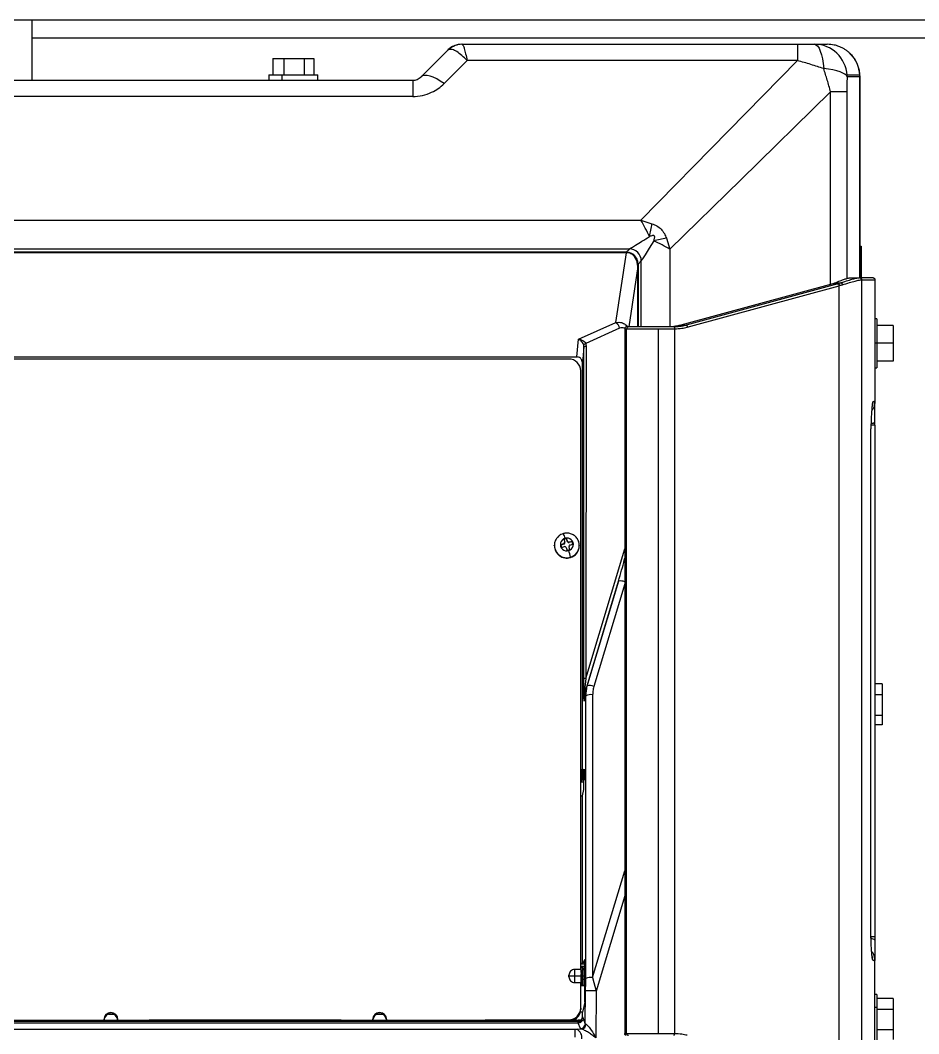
# Model space of a CAD drawing. Header units: millimetres. Extents: x -356 to 237, y 0 to 365.
# Drawn here: x 151.23 to 160.59, y 24.63 to 35.19 of the extents above; entities that cross this region are included whole.
import ezdxf

# ---------------------------------------------------------------- set-up
doc = ezdxf.new("R2010")
doc.units = ezdxf.units.MM

msp = doc.modelspace()

# ---------------------------------------------------------------- linework, layer by layer
at = {"color": 7, "linetype": 'Continuous', "lineweight": 25}
for p, q in [((171.111, 35.187), (99.111, 35.187)), ((151.355, 34.564), (151.355, 35.187)), ((165.111, 35), (151.355, 35)), ((155.405, 34.597), (155.683, 34.876)), ((155.697, 34.883), (155.683, 34.876)), ((155.832, 34.937), (155.834, 34.937)), ((155.834, 34.937), (159.327, 34.937)), ((159.327, 34.937), (159.327, 34.767)), ((159.327, 34.937), (159.504, 34.937)), ((159.504, 34.937), (159.638, 34.937)), ((153.861, 34.79), (153.861, 34.62)), ((153.861, 34.79), (153.975, 34.79)), ((153.975, 34.79), (153.975, 34.62)), ((153.975, 34.79), (154.189, 34.79)), ((154.189, 34.79), (154.189, 34.62)), ((154.189, 34.79), (154.288, 34.79)), ((154.288, 34.79), (154.288, 34.62)), ((154.288, 34.79), (154.288, 34.62)), ((154.288, 34.79), (154.288, 34.79)), ((155.885, 34.767), (155.645, 34.527)), ((159.327, 34.767), (155.885, 34.767)), ((147.139, 34.562), (155.32, 34.562)), ((148.64, 34.564), (153.819, 34.564)), ((153.819, 34.62), (153.819, 34.562)), ((153.819, 34.62), (153.956, 34.62)), ((153.956, 34.62), (154.329, 34.62)), ((153.956, 34.62), (153.956, 34.562)), ((154.329, 34.562), (154.329, 34.62)), ((154.329, 34.62), (154.33, 34.62)), ((154.33, 34.562), (154.33, 34.62)), ((155.32, 34.562), (155.32, 34.392)), ((159.978, 34.615), (159.843, 34.615)), ((159.978, 34.597), (159.844, 34.597)), ((159.978, 34.597), (159.978, 34.615)), ((159.978, 32.503), (159.978, 34.597)), ((159.978, 34.597), (159.979, 34.597)), ((159.979, 32.503), (159.979, 34.597)), ((159.979, 34.595), (159.98, 34.595)), ((159.98, 32.503), (159.98, 34.595)), ((159.842, 34.441), (159.673, 34.441)), ((159.673, 32.437), (159.673, 34.441)), ((159.842, 34.441), (159.842, 32.498)), ((155.32, 34.392), (147.139, 34.392)), ((144.763, 33.104), (157.696, 33.104)), ((157.696, 33.104), (157.811, 33.067)), ((157.962, 32.916), (157.999, 32.801)), ((157.576, 32.804), (144.884, 32.804)), ((157.546, 32.765), (144.913, 32.765)), ((157.542, 32.771), (144.917, 32.771)), ((157.436, 32.037), (157.546, 32.765)), ((157.542, 32.771), (157.576, 32.804)), ((157.999, 32.801), (157.999, 31.993)), ((159.98, 32.833), (159.99, 32.833)), ((159.99, 32.833), (159.99, 32.503)), ((157.654, 32.684), (157.628, 32.727)), ((157.665, 32.622), (157.654, 32.684)), ((157.7, 32.68), (157.666, 32.646)), ((157.666, 32.646), (157.666, 31.993)), ((157.7, 31.993), (157.7, 32.68)), ((157.665, 32.622), (157.57, 31.993)), ((157.665, 32.622), (157.666, 32.622)), ((157.665, 31.993), (157.665, 32.622)), ((159.696, 32.443), (158.111, 32.01)), ((159.747, 32.442), (158.166, 32.01)), ((158.178, 31.99), (159.761, 32.422)), ((159.696, 32.443), (159.718, 32.451)), ((159.696, 32.443), (159.751, 32.443)), ((159.718, 32.451), (159.779, 32.451)), ((159.779, 32.451), (159.751, 32.443)), ((159.761, 24.184), (159.761, 32.422)), ((159.866, 32.503), (159.975, 32.503)), ((159.978, 32.503), (159.975, 32.503)), ((160.115, 32.503), (159.978, 32.503)), ((159.994, 32.483), (159.998, 32.483)), ((159.998, 24.123), (159.998, 32.483)), ((159.998, 32.483), (160.135, 32.483)), ((160.135, 32.483), (160.135, 31.22)), ((157.046, 31.864), (157.436, 32.037)), ((157.567, 31.993), (157.544, 31.993)), ((158.038, 31.993), (157.567, 31.993)), ((158.111, 32.01), (158.166, 32.01)), ((160.155, 32.077), (160.135, 32.077)), ((160.155, 32.077), (160.155, 31.822)), ((160.325, 32.007), (160.155, 32.007)), ((160.325, 32.007), (160.325, 31.822)), ((157.474, 31.978), (157.121, 31.821)), ((157.527, 31.973), (157.547, 31.973)), ((157.527, 31.973), (157.527, 24.633)), ((157.547, 24.633), (157.547, 31.973)), ((157.547, 31.973), (157.881, 31.973)), ((157.881, 24.633), (157.881, 31.973)), ((157.881, 31.973), (158.048, 31.973)), ((158.048, 24.633), (158.048, 31.973)), ((157.028, 31.68), (157.046, 31.864)), ((157.103, 31.784), (157.087, 31.618)), ((157.101, 28.323), (157.103, 31.784)), ((157.125, 31.791), (157.122, 28.33)), ((160.155, 31.822), (160.135, 31.822)), ((160.155, 31.822), (160.155, 31.567)), ((160.325, 31.822), (160.155, 31.822)), ((160.325, 31.822), (160.325, 31.637)), ((150.121, 31.68), (157.028, 31.68)), ((156.944, 31.658), (150.204, 31.658)), ((157.087, 27.383), (157.087, 31.618)), ((160.325, 31.637), (160.155, 31.637)), ((157.069, 25.298), (157.069, 31.535)), ((160.135, 31.567), (160.155, 31.567)), ((160.135, 31.22), (160.113, 31.212)), ((160.135, 31.22), (160.135, 31.22)), ((160.135, 31.003), (160.135, 31.213)), ((160.135, 30.968), (160.096, 30.968)), ((160.135, 30.968), (160.135, 31.003)), ((160.135, 30.968), (160.135, 25.638)), ((160.091, 25.677), (160.091, 30.929)), ((160.092, 25.674), (160.092, 30.932)), ((156.921, 29.789), (156.892, 29.781)), ((156.892, 29.781), (156.902, 29.75)), ((156.921, 29.785), (156.893, 29.777)), ((156.93, 29.759), (156.921, 29.789)), ((156.921, 29.785), (156.921, 29.789)), ((156.93, 29.755), (156.921, 29.785)), ((156.794, 29.715), (156.794, 29.719)), ((156.794, 29.715), (156.794, 29.711)), ((156.891, 29.732), (156.861, 29.723)), ((156.861, 29.723), (156.869, 29.695)), ((156.891, 29.728), (156.862, 29.72)), ((156.869, 29.695), (156.9, 29.704)), ((156.891, 29.728), (156.891, 29.732)), ((156.902, 29.743), (156.902, 29.746)), ((156.918, 29.694), (156.928, 29.663)), ((156.928, 29.663), (156.956, 29.672)), ((156.93, 29.755), (156.93, 29.759)), ((156.947, 29.706), (156.947, 29.703)), ((156.956, 29.672), (156.947, 29.702)), ((156.947, 29.699), (156.947, 29.702)), ((156.955, 29.671), (156.947, 29.699)), ((156.98, 29.758), (156.949, 29.749)), ((156.98, 29.754), (156.949, 29.745)), ((156.949, 29.745), (156.949, 29.749)), ((156.957, 29.72), (156.988, 29.729)), ((156.988, 29.729), (156.98, 29.758)), ((156.98, 29.754), (156.98, 29.758)), ((156.987, 29.729), (156.98, 29.754)), ((157.054, 29.711), (157.054, 29.715)), ((157.054, 29.715), (157.054, 29.712)), ((157.122, 28.33), (157.527, 29.679)), ((156.961, 29.593), (156.961, 29.589)), ((157.463, 29.344), (157.12, 28.202)), ((157.136, 28.254), (157.463, 29.344)), ((157.527, 29.317), (157.206, 28.245)), ((157.122, 28.33), (157.11, 28.209)), ((157.11, 28.209), (157.104, 28.094)), ((157.12, 28.202), (157.136, 28.254)), ((157.121, 28.149), (157.136, 28.254)), ((160.21, 28.274), (160.135, 28.274)), ((160.21, 28.274), (160.21, 28.159)), ((157.121, 28.149), (157.104, 28.094)), ((157.121, 25.202), (157.121, 28.149)), ((157.193, 28.161), (157.193, 25.214)), ((160.21, 28.159), (160.135, 28.159)), ((160.21, 28.159), (160.21, 27.946)), ((160.21, 27.946), (160.135, 27.946)), ((160.21, 27.946), (160.21, 27.847)), ((160.21, 27.847), (160.135, 27.847)), ((157.076, 27.348), (157.069, 27.348)), ((157.081, 27.382), (157.076, 27.371)), ((157.076, 27.371), (157.076, 27.252)), ((157.081, 27.273), (157.081, 27.382)), ((157.091, 27.383), (157.091, 27.275)), ((157.096, 27.383), (157.091, 27.383)), ((157.096, 27.275), (157.096, 27.383)), ((157.106, 27.384), (157.106, 27.277)), ((157.069, 27.339), (157.076, 27.339)), ((157.069, 27.338), (157.076, 27.338)), ((157.081, 27.273), (157.076, 27.252)), ((157.076, 27.252), (157.1, 27.252)), ((157.091, 27.275), (157.096, 27.275)), ((157.1, 27.252), (157.106, 27.277)), ((157.1, 27.174), (157.1, 27.252)), ((157.087, 27.106), (157.1, 27.174)), ((157.069, 27.106), (157.087, 27.106)), ((157.087, 25.361), (157.087, 27.106)), ((157.193, 25.214), (157.527, 26.327)), ((157.527, 26.066), (157.23, 25.074)), ((160.135, 25.638), (160.096, 25.638)), ((160.135, 25.638), (160.135, 25.603)), ((160.135, 25.603), (160.135, 25.393)), ((157.087, 25.361), (157.069, 25.361)), ((157.069, 25.357), (157.111, 25.357)), ((157.069, 25.357), (157.111, 25.357)), ((157.111, 25.402), (157.087, 25.361)), ((157.111, 25.339), (157.111, 25.402)), ((160.135, 25.386), (160.113, 25.394)), ((160.135, 24.123), (160.135, 25.386)), ((160.135, 25.386), (160.135, 25.386)), ((156.946, 25.231), (156.946, 25.238)), ((157.076, 25.298), (157.006, 25.298)), ((157.006, 25.231), (157.006, 25.298)), ((157.074, 25.297), (157.074, 25.319)), ((157.107, 25.331), (157.084, 25.331)), ((157.086, 25.248), (157.086, 25.231)), ((157.107, 25.231), (157.107, 25.248)), ((157.111, 25.339), (157.112, 25.338)), ((156.946, 25.231), (157.006, 25.231)), ((156.946, 25.223), (156.946, 25.231)), ((157.006, 25.231), (157.075, 25.231)), ((157.006, 25.163), (157.006, 25.231)), ((157.006, 25.163), (157.074, 25.163)), ((157.069, 24.897), (157.069, 25.163)), ((157.074, 25.142), (157.074, 25.164)), ((157.084, 25.132), (157.085, 25.131)), ((157.084, 25.131), (157.107, 25.131)), ((157.086, 25.231), (157.107, 25.231)), ((157.103, 25.131), (157.103, 25.131)), ((157.193, 25.214), (157.23, 25.074)), ((157.111, 24.959), (157.111, 25.122)), ((157.117, 24.733), (157.12, 25.075)), ((157.23, 25.074), (157.225, 24.586)), ((160.155, 25.038), (160.135, 25.038)), ((160.155, 25.038), (160.155, 24.901)), ((157.111, 24.959), (157.087, 24.853)), ((160.325, 24.997), (160.155, 24.997)), ((160.325, 24.997), (160.325, 24.882)), ((152.2, 24.831), (152.149, 24.831)), ((155, 24.831), (154.949, 24.831)), ((157.087, 24.853), (157.066, 24.853)), ((157.069, 24.897), (157.069, 24.883)), ((157.087, 24.805), (157.087, 24.853)), ((160.155, 24.901), (160.135, 24.901)), ((160.155, 24.901), (160.155, 24.528)), ((160.325, 24.882), (160.155, 24.882)), ((160.325, 24.882), (160.325, 24.669)), ((150.105, 24.769), (157.043, 24.769)), ((157.043, 24.755), (150.105, 24.755)), ((157.043, 24.74), (150.105, 24.74)), ((152.101, 24.777), (152.101, 24.769)), ((152.247, 24.769), (152.248, 24.777)), ((152.574, 24.774), (154.574, 24.774)), ((152.574, 24.769), (152.574, 24.774)), ((154.574, 24.774), (154.574, 24.769)), ((154.901, 24.777), (154.901, 24.769)), ((155.047, 24.769), (155.048, 24.777)), ((156.074, 24.774), (156.944, 24.774)), ((156.074, 24.769), (156.074, 24.774)), ((156.944, 24.769), (156.944, 24.774)), ((157.043, 24.769), (157.043, 24.755)), ((157.043, 24.74), (157.043, 24.755)), ((157.049, 24.755), (157.043, 24.755)), ((157.067, 24.684), (157.043, 24.74)), ((157.087, 24.805), (157.117, 24.733)), ((157.117, 24.733), (157.124, 24.728)), ((150.077, 24.675), (157.007, 24.675)), ((157.007, 24.675), (157.007, 24.593)), ((157.029, 24.675), (157.078, 24.679)), ((157.527, 24.633), (157.547, 24.633)), ((157.547, 24.633), (157.881, 24.633)), ((157.881, 24.633), (158.048, 24.633)), ((160.325, 24.669), (160.155, 24.669)), ((160.325, 24.669), (160.325, 24.57))]:
    msp.add_line(p, q, dxfattribs=at)
at = {"color": 7, "linetype": 'Continuous', "lineweight": 25, "flags": 128}
for points in [[(159.504, 34.937), (159.52, 34.932), (159.536, 34.919), (159.552, 34.896), (159.565, 34.866), (159.578, 34.828), (159.588, 34.784), (159.596, 34.735), (159.601, 34.683)], [(157.696, 33.104), (158.61, 34.035), (159.327, 34.767)], [(159.844, 34.597), (159.837, 34.611), (159.822, 34.625), (159.8, 34.637), (159.771, 34.649), (159.736, 34.66), (159.695, 34.669), (159.65, 34.677), (159.601, 34.683)], [(155.645, 34.527), (155.606, 34.554), (155.569, 34.577), (155.533, 34.594), (155.499, 34.606), (155.469, 34.613), (155.443, 34.613), (155.421, 34.608), (155.405, 34.597)], [(159.673, 34.441), (158.736, 33.523), (157.999, 32.801)], [(157.83, 32.89), (157.781, 32.812), (157.74, 32.745), (157.712, 32.7), (157.704, 32.687), (157.7, 32.68)], [(158.038, 31.993), (158.04, 31.993), (158.042, 31.991), (158.044, 31.99), (158.045, 31.987), (158.047, 31.984), (158.047, 31.981), (158.048, 31.977), (158.048, 31.973)], [(160.113, 31.212), (160.11, 31.176), (160.109, 31.171)], [(156.947, 29.699), (156.947, 29.701), (156.947, 29.703)], [(160.113, 25.394), (160.11, 25.429), (160.109, 25.435)], [(158.038, 24.613), (158.04, 24.613), (158.042, 24.615), (158.044, 24.616), (158.045, 24.619), (158.047, 24.622), (158.047, 24.625), (158.048, 24.629), (158.048, 24.633)]]:
    msp.add_lwpolyline(points, dxfattribs=at)
at = {"color": 7, "linetype": 'Continuous', "lineweight": 25}
for centre, radius, start, end in [((155.832, 34.727), 0.21, 90.0011, 135.0008), ((155.834, 34.735), 0.202, 90.1109, 133.0593), ((159.504, 34.597), 0.34, 2.9588, 89.9632), ((159.64, 34.595), 0.34, 359.9987, 45.9679), ((159.497, 34.597), 0.347, 0.0112, 2.9501), ((155.375, 33.46), 2.468, 347.7028, 350.836), ((158.354, 30.484), 2.463, 99.1596, 102.3), ((157.574, 32.679), 0.126, 0.5113, 89.4876), ((159.975, 32.483), 0.0199, 359.7689, 89.7518), ((159.978, 32.483), 0.02, 359.9577, 89.9683), ((157.386, 31.963), 0.0897, 9.6311, 56.0549), ((157.567, 31.973), 0.02, 90.1043, 180.0977), ((157.137, 31.786), 0.0384, 114.9078, 157.516), ((157.124, 31.757), 0.0341, 88.2896, 127.1464), ((156.945, 31.534), 0.124, 0.4447, 90.4321), ((160.097, 31.041), 0.0537, 268.8262, 314.0693), ((156.924, 29.726), 0.0671, 106.0777, 287.2614), ((156.693, 29.743), 0.218, 12.7004, 26.3584), ((156.925, 29.726), 0.0671, 286.0779, 107.2613), ((156.924, 29.717), 0.129, 180.5332, 286.7398), ((156.924, 29.713), 0.129, 180.5332, 286.7398), ((156.887, 29.746), 0.0147, 285.715, 16.3925), ((156.887, 29.743), 0.0148, 285.8312, 359.7579), ((156.904, 29.689), 0.015, 17.0784, 106.5019), ((156.945, 29.763), 0.015, 197.0784, 286.5019), ((156.945, 29.76), 0.015, 197.0784, 286.5019), ((156.961, 29.706), 0.0147, 105.715, 196.3925), ((156.926, 29.716), 0.128, 285.8535, 358.2351), ((156.926, 29.712), 0.128, 285.8491, 359.7396), ((156.444, 29.499), 0.526, 10.301, 18.0988), ((157.485, 29.24), 0.106, 66.3952, 101.7301), ((157.121, 28.296), 0.0341, 88.2896, 127.1464), ((157.12, 28.193), 0.0188, 121.0343, 168.2352), ((157.106, 28.192), 0.0178, 33.722, 75.856), ((157.158, 28.144), 0.112, 65.0543, 101.412), ((157.177, 28.034), 0.128, 82.6389, 116.0752), ((160.095, 25.558), 0.0602, 48.5623, 88.3326), ((157.006, 25.238), 0.06, 89.9985, 180.0015), ((157.084, 25.232), 0.0164, 81.7224, 117.6469), ((157.109, 25.265), 0.0176, 262.6237, 296.1087), ((157.006, 25.223), 0.06, 179.9985, 270.0015), ((157.177, 25.088), 0.128, 82.6389, 116.0752), ((157.137, 18.774), 6.301, 89.1574, 90.1513), ((152.174, 24.776), 0.0735, 0.7072, 179.2928), ((152.174, 24.763), 0.0736, 5.4001, 174.5999), ((154.974, 24.776), 0.0735, 0.7025, 179.2975), ((154.974, 24.763), 0.0736, 5.4001, 174.5999), ((156.945, 24.898), 0.124, 269.5674, 359.5547), ((156.946, 24.884), 0.123, 291.9273, 359.7624), ((157.199, 24.779), 0.152, 189.0188, 194.365), ((157.067, 24.734), 0.0502, 270.2427, 358.8974), ((157.073, 24.729), 0.0506, 275.8888, 358.6606), ((156.978, 24.586), 0.103, 354.3167, 59.7691), ((157.567, 24.633), 0.02, 179.9023, 269.8889)]:
    msp.add_arc(centre, radius, start, end, dxfattribs=at)
for points, knots in [([(155.749, 34.918), (155.744, 34.916), (155.719, 34.909), (155.7, 34.891), (155.686, 34.878)], [0, 0, 0, 0, 0.217615, 1, 1, 1, 1]), ([(155.885, 34.767), (155.867, 34.785), (155.834, 34.82), (155.782, 34.858), (155.737, 34.884), (155.708, 34.883), (155.697, 34.883)], [0, 0, 0, 0, 0.337336, 0.629573, 0.850995, 1, 1, 1, 1]), ([(155.834, 34.937), (155.837, 34.933), (155.849, 34.921), (155.857, 34.884), (155.872, 34.832), (155.881, 34.79), (155.885, 34.767)], [0, 0, 0, 0, 0.081054, 0.28527, 0.603766, 1, 1, 1, 1]), ([(159.978, 34.615), (159.971, 34.656), (159.962, 34.72), (159.918, 34.795), (159.882, 34.836), (159.849, 34.865), (159.822, 34.884), (159.792, 34.901), (159.755, 34.917), (159.704, 34.933), (159.662, 34.936), (159.638, 34.937)], [0, 0, 0, 0, 0.241676, 0.368556, 0.499147, 0.559017, 0.622291, 0.688958, 0.759023, 0.859656, 1, 1, 1, 1]), ([(159.601, 34.683), (159.557, 34.697), (159.466, 34.728), (159.374, 34.754), (159.327, 34.767)], [0, 0, 0, 0, 0.489417, 1, 1, 1, 1]), ([(159.673, 34.441), (159.661, 34.483), (159.639, 34.563), (159.613, 34.643), (159.601, 34.683)], [0, 0, 0, 0, 0.510476, 1, 1, 1, 1]), ([(155.32, 34.562), (155.324, 34.562), (155.332, 34.562), (155.347, 34.565), (155.374, 34.572), (155.392, 34.587), (155.405, 34.597)], [0, 0, 0, 0, 0.124002, 0.248376, 0.501408, 1, 1, 1, 1]), ([(155.32, 34.392), (155.353, 34.394), (155.421, 34.398), (155.51, 34.431), (155.586, 34.474), (155.626, 34.509), (155.645, 34.527)], [0, 0, 0, 0, 0.277614, 0.560582, 0.782402, 1, 1, 1, 1]), ([(159.844, 34.597), (159.843, 34.568), (159.843, 34.516), (159.842, 34.464), (159.842, 34.441)], [0, 0, 0, 0, 0.5550011, 1, 1, 1, 1]), ([(157.786, 32.934), (157.772, 32.963), (157.743, 33.02), (157.712, 33.076), (157.696, 33.104)], [0, 0, 0, 0, 0.506993, 1, 1, 1, 1]), ([(157.811, 33.067), (157.828, 33.06), (157.863, 33.047), (157.908, 33.013), (157.942, 32.967), (157.956, 32.933), (157.962, 32.916)], [0, 0, 0, 0, 0.243758, 0.499165, 0.754977, 1, 1, 1, 1]), ([(157.83, 32.89), (157.834, 32.9), (157.839, 32.914), (157.84, 32.93), (157.839, 32.937), (157.836, 32.941), (157.832, 32.943), (157.826, 32.945), (157.809, 32.943), (157.796, 32.938), (157.786, 32.934)], [0, 0, 0, 0, 0.304327, 0.415387, 0.460106, 0.500477, 0.540721, 0.58531, 0.696895, 1, 1, 1, 1]), ([(157.576, 32.804), (157.578, 32.806), (157.585, 32.81), (157.606, 32.823), (157.648, 32.849), (157.711, 32.888), (157.76, 32.918), (157.786, 32.934)], [0, 0, 0, 0, 0.032931, 0.09495, 0.309936, 0.625794, 1, 1, 1, 1]), ([(157.999, 32.801), (157.972, 32.816), (157.916, 32.847), (157.859, 32.876), (157.83, 32.89)], [0, 0, 0, 0, 0.4930694, 1, 1, 1, 1]), ([(157.666, 32.646), (157.664, 32.664), (157.66, 32.701), (157.626, 32.742), (157.584, 32.767), (157.556, 32.769), (157.542, 32.771)], [0, 0, 0, 0, 0.270615, 0.562335, 0.789386, 1, 1, 1, 1]), ([(157.591, 32.755), (157.584, 32.758), (157.569, 32.764), (157.554, 32.765), (157.546, 32.765)], [0, 0, 0, 0, 0.502026, 1, 1, 1, 1]), ([(157.628, 32.727), (157.623, 32.733), (157.612, 32.744), (157.598, 32.752), (157.591, 32.755)], [0, 0, 0, 0, 0.51386, 1, 1, 1, 1]), ([(159.718, 32.451), (159.736, 32.459), (159.769, 32.472), (159.813, 32.488), (159.844, 32.499), (159.86, 32.502), (159.866, 32.503)], [0, 0, 0, 0, 0.376179, 0.675677, 0.88889, 1, 1, 1, 1]), ([(159.751, 32.443), (159.75, 32.443), (159.749, 32.442), (159.747, 32.442), (159.747, 32.442)], [0, 0, 0, 0, 0.559059, 1, 1, 1, 1]), ([(159.747, 32.442), (159.748, 32.441), (159.752, 32.441), (159.755, 32.436), (159.759, 32.43), (159.76, 32.425), (159.761, 32.422)], [0, 0, 0, 0, 0.173621, 0.406741, 0.69175, 1, 1, 1, 1]), ([(159.751, 32.443), (159.752, 32.443), (159.754, 32.442), (159.757, 32.44), (159.759, 32.437), (159.761, 32.434), (159.763, 32.43), (159.764, 32.426), (159.765, 32.423)], [0, 0, 0, 0, 0.166552, 0.278378, 0.408867, 0.553471, 0.705428, 1, 1, 1, 1]), ([(159.761, 32.422), (159.762, 32.423), (159.763, 32.423), (159.764, 32.423), (159.765, 32.423)], [0, 0, 0, 0, 0.560661, 1, 1, 1, 1]), ([(159.765, 32.423), (159.771, 32.425), (159.781, 32.428), (159.791, 32.431), (159.795, 32.432)], [0, 0, 0, 0, 0.565242, 1, 1, 1, 1]), ([(159.975, 32.503), (159.967, 32.502), (159.945, 32.499), (159.904, 32.489), (159.847, 32.472), (159.804, 32.459), (159.779, 32.451)], [0, 0, 0, 0, 0.112353, 0.32536, 0.626425, 1, 1, 1, 1]), ([(159.779, 32.451), (159.781, 32.451), (159.784, 32.451), (159.787, 32.448), (159.789, 32.446), (159.791, 32.443), (159.793, 32.438), (159.794, 32.434), (159.795, 32.432)], [0, 0, 0, 0, 0.178392, 0.293052, 0.423817, 0.566809, 0.715177, 1, 1, 1, 1]), ([(159.795, 32.432), (159.82, 32.439), (159.864, 32.453), (159.923, 32.469), (159.965, 32.48), (159.987, 32.482), (159.994, 32.483)], [0, 0, 0, 0, 0.372894, 0.6746, 0.887467, 1, 1, 1, 1]), ([(160.115, 32.503), (160.117, 32.503), (160.123, 32.502), (160.13, 32.496), (160.134, 32.49), (160.134, 32.485), (160.135, 32.483)], [0, 0, 0, 0, 0.270228, 0.562342, 0.789748, 1, 1, 1, 1]), ([(157.436, 32.037), (157.451, 32.039), (157.475, 32.043), (157.505, 32.035), (157.525, 32.024), (157.542, 32.01), (157.55, 31.997), (157.553, 31.991)], [0, 0, 0, 0, 0.341458, 0.517567, 0.678485, 0.840589, 1, 1, 1, 1]), ([(157.544, 31.993), (157.539, 31.992), (157.533, 31.99), (157.53, 31.984), (157.528, 31.98), (157.527, 31.977), (157.527, 31.974), (157.527, 31.973)], [0, 0, 0, 0, 0.464493, 0.600329, 0.737423, 0.87185, 1, 1, 1, 1]), ([(158.111, 32.01), (158.104, 32.009), (158.091, 32.006), (158.073, 32.001), (158.055, 31.999), (158.035, 31.996), (158.011, 31.993), (157.992, 31.993), (157.982, 31.993)], [0, 0, 0, 0, 0.157413, 0.310238, 0.423871, 0.571279, 0.779344, 1, 1, 1, 1]), ([(158.166, 32.01), (158.152, 32.006), (158.123, 31.999), (158.08, 31.994), (158.052, 31.993), (158.038, 31.993)], [0, 0, 0, 0, 0.351308, 0.677794, 1, 1, 1, 1]), ([(158.166, 32.01), (158.168, 32.01), (158.17, 32.009), (158.172, 32.007), (158.175, 32.004), (158.176, 32), (158.178, 31.995), (158.178, 31.992), (158.178, 31.99)], [0, 0, 0, 0, 0.166391, 0.274386, 0.401994, 0.638104, 0.804052, 1, 1, 1, 1]), ([(157.527, 31.976), (157.525, 31.978), (157.518, 31.984), (157.498, 31.986), (157.482, 31.981), (157.474, 31.978)], [0, 0, 0, 0, 0.120459, 0.537035, 1, 1, 1, 1]), ([(158.048, 31.973), (158.073, 31.974), (158.107, 31.976), (158.15, 31.983), (158.169, 31.988), (158.178, 31.99)], [0, 0, 0, 0, 0.55918, 0.779269, 1, 1, 1, 1]), ([(157.046, 31.864), (157.054, 31.863), (157.07, 31.861), (157.092, 31.851), (157.111, 31.838), (157.117, 31.826), (157.121, 31.821)], [0, 0, 0, 0, 0.2709978, 0.5451555, 0.7935364, 1, 1, 1, 1]), ([(157.101, 31.801), (157.099, 31.807), (157.094, 31.82), (157.081, 31.838), (157.065, 31.854), (157.052, 31.861), (157.046, 31.864)], [0, 0, 0, 0, 0.229215, 0.491807, 0.758929, 1, 1, 1, 1]), ([(157.103, 31.784), (157.103, 31.787), (157.103, 31.793), (157.102, 31.798), (157.101, 31.801)], [0, 0, 0, 0, 0.531313, 1, 1, 1, 1]), ([(157.121, 31.821), (157.122, 31.816), (157.124, 31.806), (157.125, 31.795), (157.125, 31.791)], [0, 0, 0, 0, 0.544992, 1, 1, 1, 1]), ([(157.087, 31.618), (157.086, 31.627), (157.084, 31.645), (157.068, 31.666), (157.048, 31.678), (157.034, 31.679), (157.028, 31.68)], [0, 0, 0, 0, 0.276659, 0.569445, 0.793525, 1, 1, 1, 1]), ([(160.113, 31.212), (160.111, 31.207), (160.105, 31.19), (160.103, 31.152), (160.098, 31.093), (160.095, 31.017), (160.092, 30.959), (160.091, 30.929)], [0, 0, 0, 0, 0.0563645, 0.1936977, 0.392407, 0.6811988, 1, 1, 1, 1]), ([(160.135, 31.22), (160.133, 31.193), (160.13, 31.156), (160.107, 31.128), (160.101, 31.12)], [0, 0, 0, 0, 0.714911, 1, 1, 1, 1]), ([(156.888, 29.839), (156.879, 29.836), (156.857, 29.828), (156.828, 29.805), (156.806, 29.772), (156.795, 29.741), (156.796, 29.723), (156.796, 29.719)], [0, 0, 0, 0, 0.1741497, 0.4216871, 0.6693081, 0.9160809, 1, 1, 1, 1]), ([(157.053, 29.712), (157.053, 29.721), (157.054, 29.743), (157.041, 29.777), (157.017, 29.809), (156.983, 29.833), (156.945, 29.845), (156.912, 29.845), (156.893, 29.84), (156.888, 29.839)], [0, 0, 0, 0, 0.108329, 0.272459, 0.436558, 0.600996, 0.765997, 0.931548, 1, 1, 1, 1]), ([(157.463, 29.344), (157.474, 29.382), (157.495, 29.456), (157.516, 29.535), (157.526, 29.577), (157.527, 29.582)], [0, 0, 0, 0, 0.484165, 0.930447, 1, 1, 1, 1]), ([(157.101, 28.197), (157.101, 28.218), (157.101, 28.26), (157.101, 28.302), (157.101, 28.323)], [0, 0, 0, 0, 0.498285, 1, 1, 1, 1]), ([(157.104, 28.094), (157.103, 28.112), (157.102, 28.147), (157.102, 28.181), (157.101, 28.197)], [0, 0, 0, 0, 0.530574, 1, 1, 1, 1]), ([(157.12, 28.202), (157.116, 28.184), (157.106, 28.148), (157.105, 28.112), (157.104, 28.094)], [0, 0, 0, 0, 0.509172, 1, 1, 1, 1]), ([(157.206, 28.245), (157.202, 28.23), (157.195, 28.202), (157.194, 28.174), (157.193, 28.161)], [0, 0, 0, 0, 0.560163, 1, 1, 1, 1]), ([(157.081, 27.382), (157.081, 27.382), (157.083, 27.382), (157.085, 27.383), (157.088, 27.383), (157.09, 27.383), (157.091, 27.383)], [0, 0, 0, 0, 0.1134691, 0.3909994, 0.6902238, 1, 1, 1, 1]), ([(157.096, 27.383), (157.097, 27.383), (157.1, 27.383), (157.103, 27.383), (157.105, 27.383), (157.106, 27.384), (157.106, 27.384)], [0, 0, 0, 0, 0.3954391, 0.7458539, 0.9243278, 1, 1, 1, 1]), ([(157.091, 27.275), (157.09, 27.275), (157.087, 27.275), (157.084, 27.274), (157.082, 27.274), (157.081, 27.273), (157.081, 27.273)], [0, 0, 0, 0, 0.383053, 0.726294, 0.907401, 1, 1, 1, 1]), ([(157.106, 27.277), (157.106, 27.277), (157.105, 27.276), (157.102, 27.275), (157.099, 27.275), (157.097, 27.275), (157.096, 27.275)], [0, 0, 0, 0, 0.131309, 0.407237, 0.69872, 1, 1, 1, 1]), ([(160.094, 25.608), (160.094, 25.608), (160.094, 25.631), (160.093, 25.654), (160.091, 25.677)], [0, 0, 0, 0, 0.017488, 1, 1, 1, 1]), ([(160.113, 25.394), (160.111, 25.399), (160.105, 25.416), (160.103, 25.454), (160.098, 25.513), (160.095, 25.589), (160.092, 25.647), (160.091, 25.677)], [0, 0, 0, 0, 0.0563719, 0.193704, 0.3924035, 0.681193, 1, 1, 1, 1]), ([(160.135, 25.386), (160.133, 25.413), (160.13, 25.45), (160.107, 25.478), (160.101, 25.486)], [0, 0, 0, 0, 0.714905, 1, 1, 1, 1]), ([(157.076, 25.246), (157.076, 25.259), (157.077, 25.282), (157.072, 25.297), (157.078, 25.321), (157.074, 25.319), (157.074, 25.319)], [0, 0, 0, 0, 0.475737, 0.850606, 0.991621, 1, 1, 1, 1]), ([(157.085, 25.331), (157.084, 25.33), (157.083, 25.33), (157.081, 25.33), (157.079, 25.329), (157.077, 25.327), (157.075, 25.324), (157.075, 25.321), (157.074, 25.32)], [0, 0, 0, 0, 0.108321, 0.222657, 0.341621, 0.463472, 0.718695, 1, 1, 1, 1]), ([(157.075, 25.231), (157.075, 25.237), (157.075, 25.25), (157.076, 25.27), (157.073, 25.283), (157.078, 25.296), (157.075, 25.297), (157.075, 25.297)], [0, 0, 0, 0, 0.303621, 0.603616, 0.844792, 0.996542, 1, 1, 1, 1]), ([(157.074, 25.142), (157.075, 25.147), (157.075, 25.161), (157.076, 25.186), (157.076, 25.216), (157.076, 25.236), (157.076, 25.246)], [0, 0, 0, 0, 0.1370295, 0.4271912, 0.7166604, 1, 1, 1, 1]), ([(157.085, 25.33), (157.085, 25.33), (157.085, 25.331), (157.085, 25.319), (157.086, 25.314), (157.086, 25.298), (157.086, 25.277), (157.086, 25.26), (157.086, 25.248)], [0, 0, 0, 0, 0.004599, 0.049221, 0.220388, 0.381634, 0.571805, 1, 1, 1, 1]), ([(157.111, 25.338), (157.111, 25.338), (157.111, 25.336), (157.11, 25.334), (157.109, 25.332), (157.107, 25.33), (157.104, 25.328), (157.102, 25.327), (157.101, 25.327)], [0, 0, 0, 0, 0.121355, 0.251958, 0.391616, 0.540268, 0.778771, 1, 1, 1, 1]), ([(157.107, 25.248), (157.107, 25.254), (157.107, 25.267), (157.107, 25.284), (157.106, 25.3), (157.106, 25.314), (157.104, 25.323), (157.104, 25.329), (157.103, 25.33), (157.102, 25.331)], [0, 0, 0, 0, 0.229034, 0.447437, 0.644051, 0.8072, 0.917005, 0.98615, 1, 1, 1, 1]), ([(157.111, 25.338), (157.111, 25.338), (157.111, 25.339), (157.111, 25.339), (157.111, 25.339)], [0, 0, 0, 0, 0.55807, 1, 1, 1, 1]), ([(157.117, 25.25), (157.117, 25.234), (157.117, 25.204), (157.115, 25.166), (157.114, 25.138), (157.112, 25.126), (157.111, 25.122)], [0, 0, 0, 0, 0.36235, 0.710369, 0.903866, 1, 1, 1, 1]), ([(157.112, 25.338), (157.113, 25.338), (157.119, 25.333), (157.113, 25.31), (157.118, 25.283), (157.117, 25.261), (157.117, 25.25)], [0, 0, 0, 0, 0.021193, 0.281974, 0.620224, 1, 1, 1, 1]), ([(157.074, 25.164), (157.074, 25.167), (157.075, 25.176), (157.075, 25.192), (157.075, 25.211), (157.075, 25.224), (157.075, 25.231)], [0, 0, 0, 0, 0.1371692, 0.417743, 0.7038843, 1, 1, 1, 1]), ([(157.084, 25.132), (157.083, 25.132), (157.082, 25.132), (157.079, 25.133), (157.077, 25.135), (157.076, 25.137), (157.075, 25.139), (157.074, 25.141), (157.074, 25.142)], [0, 0, 0, 0, 0.172389, 0.340496, 0.49702, 0.636926, 0.856188, 1, 1, 1, 1]), ([(157.074, 25.141), (157.075, 25.14), (157.075, 25.137), (157.076, 25.135), (157.077, 25.134), (157.078, 25.133), (157.079, 25.132), (157.08, 25.132), (157.081, 25.131), (157.083, 25.131), (157.084, 25.131), (157.085, 25.131)], [0, 0, 0, 0, 0.2847894, 0.4077729, 0.5278509, 0.5885531, 0.6497822, 0.7102403, 0.7708925, 0.8884385, 1, 1, 1, 1]), ([(157.086, 25.231), (157.086, 25.219), (157.086, 25.198), (157.085, 25.17), (157.085, 25.15), (157.085, 25.139), (157.084, 25.134), (157.084, 25.132)], [0, 0, 0, 0, 0.335922, 0.652587, 0.849342, 0.938605, 1, 1, 1, 1]), ([(157.101, 25.131), (157.101, 25.132), (157.102, 25.135), (157.103, 25.138), (157.104, 25.147), (157.105, 25.166), (157.106, 25.196), (157.107, 25.219), (157.107, 25.231)], [0, 0, 0, 0, 0.050284, 0.076875, 0.095048, 0.322777, 0.649902, 1, 1, 1, 1]), ([(157.111, 25.123), (157.111, 25.123), (157.111, 25.125), (157.11, 25.126), (157.109, 25.128), (157.107, 25.13), (157.104, 25.131), (157.102, 25.131), (157.101, 25.131)], [0, 0, 0, 0, 0.129684, 0.26124, 0.396079, 0.537685, 0.770156, 1, 1, 1, 1]), ([(157.12, 25.075), (157.12, 25.098), (157.121, 25.141), (157.121, 25.183), (157.121, 25.202)], [0, 0, 0, 0, 0.5487, 1, 1, 1, 1]), ([(157.111, 25.122), (157.111, 25.122), (157.111, 25.122), (157.111, 25.123), (157.111, 25.123)], [0, 0, 0, 0, 0.557615, 1, 1, 1, 1]), ([(157.087, 24.77), (157.086, 24.77), (157.084, 24.77), (157.08, 24.77), (157.073, 24.77), (157.06, 24.769), (157.05, 24.769), (157.043, 24.769)], [0, 0, 0, 0, 0.011522, 0.139511, 0.309958, 0.513962, 1, 1, 1, 1]), ([(157.052, 24.741), (157.05, 24.741), (157.047, 24.741), (157.045, 24.74), (157.043, 24.74)], [0, 0, 0, 0, 0.559019, 1, 1, 1, 1]), ([(157.085, 24.764), (157.085, 24.764), (157.084, 24.763), (157.081, 24.762), (157.078, 24.761), (157.071, 24.76), (157.062, 24.757), (157.053, 24.756), (157.049, 24.755)], [0, 0, 0, 0, 0.042541, 0.112864, 0.20843, 0.326233, 0.622489, 1, 1, 1, 1]), ([(157.085, 24.764), (157.083, 24.761), (157.079, 24.755), (157.071, 24.748), (157.061, 24.743), (157.055, 24.742), (157.052, 24.741)], [0, 0, 0, 0, 0.262566, 0.516694, 0.762422, 1, 1, 1, 1]), ([(157.055, 24.769), (157.059, 24.769), (157.07, 24.769), (157.08, 24.77), (157.086, 24.77)], [0, 0, 0, 0, 0.412453, 1, 1, 1, 1]), ([(157.072, 24.77), (157.075, 24.773), (157.084, 24.783), (157.086, 24.797), (157.087, 24.805)], [0, 0, 0, 0, 0.367705, 1, 1, 1, 1]), ([(157.087, 24.77), (157.087, 24.77), (157.087, 24.768), (157.086, 24.766), (157.085, 24.764)], [0, 0, 0, 0, 0.111977, 1, 1, 1, 1]), ([(157.124, 24.728), (157.126, 24.727), (157.13, 24.724), (157.139, 24.717), (157.156, 24.699), (157.189, 24.655), (157.211, 24.614), (157.225, 24.586)], [0, 0, 0, 0, 0.035743, 0.085038, 0.201105, 0.463745, 1, 1, 1, 1]), ([(157.007, 24.675), (157.011, 24.675), (157.019, 24.675), (157.026, 24.675), (157.029, 24.675)], [0, 0, 0, 0, 0.57451, 1, 1, 1, 1]), ([(157.078, 24.679), (157.075, 24.679), (157.071, 24.68), (157.068, 24.683), (157.067, 24.684)], [0, 0, 0, 0, 0.706949, 1, 1, 1, 1]), ([(157.225, 24.586), (157.213, 24.595), (157.189, 24.615), (157.156, 24.637), (157.13, 24.653), (157.11, 24.664), (157.095, 24.672), (157.084, 24.677), (157.08, 24.678), (157.078, 24.679)], [0, 0, 0, 0, 0.259769, 0.531801, 0.680456, 0.802052, 0.925582, 0.969067, 1, 1, 1, 1]), ([(157.544, 24.613), (157.539, 24.614), (157.533, 24.616), (157.53, 24.622), (157.528, 24.626), (157.527, 24.629), (157.527, 24.632), (157.527, 24.633)], [0, 0, 0, 0, 0.464456, 0.600281, 0.737364, 0.87186, 1, 1, 1, 1]), ([(158.048, 24.633), (158.073, 24.632), (158.107, 24.63), (158.15, 24.623), (158.169, 24.618), (158.178, 24.616)], [0, 0, 0, 0, 0.55918, 0.779269, 1, 1, 1, 1])]:
    msp.add_open_spline(points, degree=3, knots=knots, dxfattribs=at)

doc.saveas('drawing.dxf')
